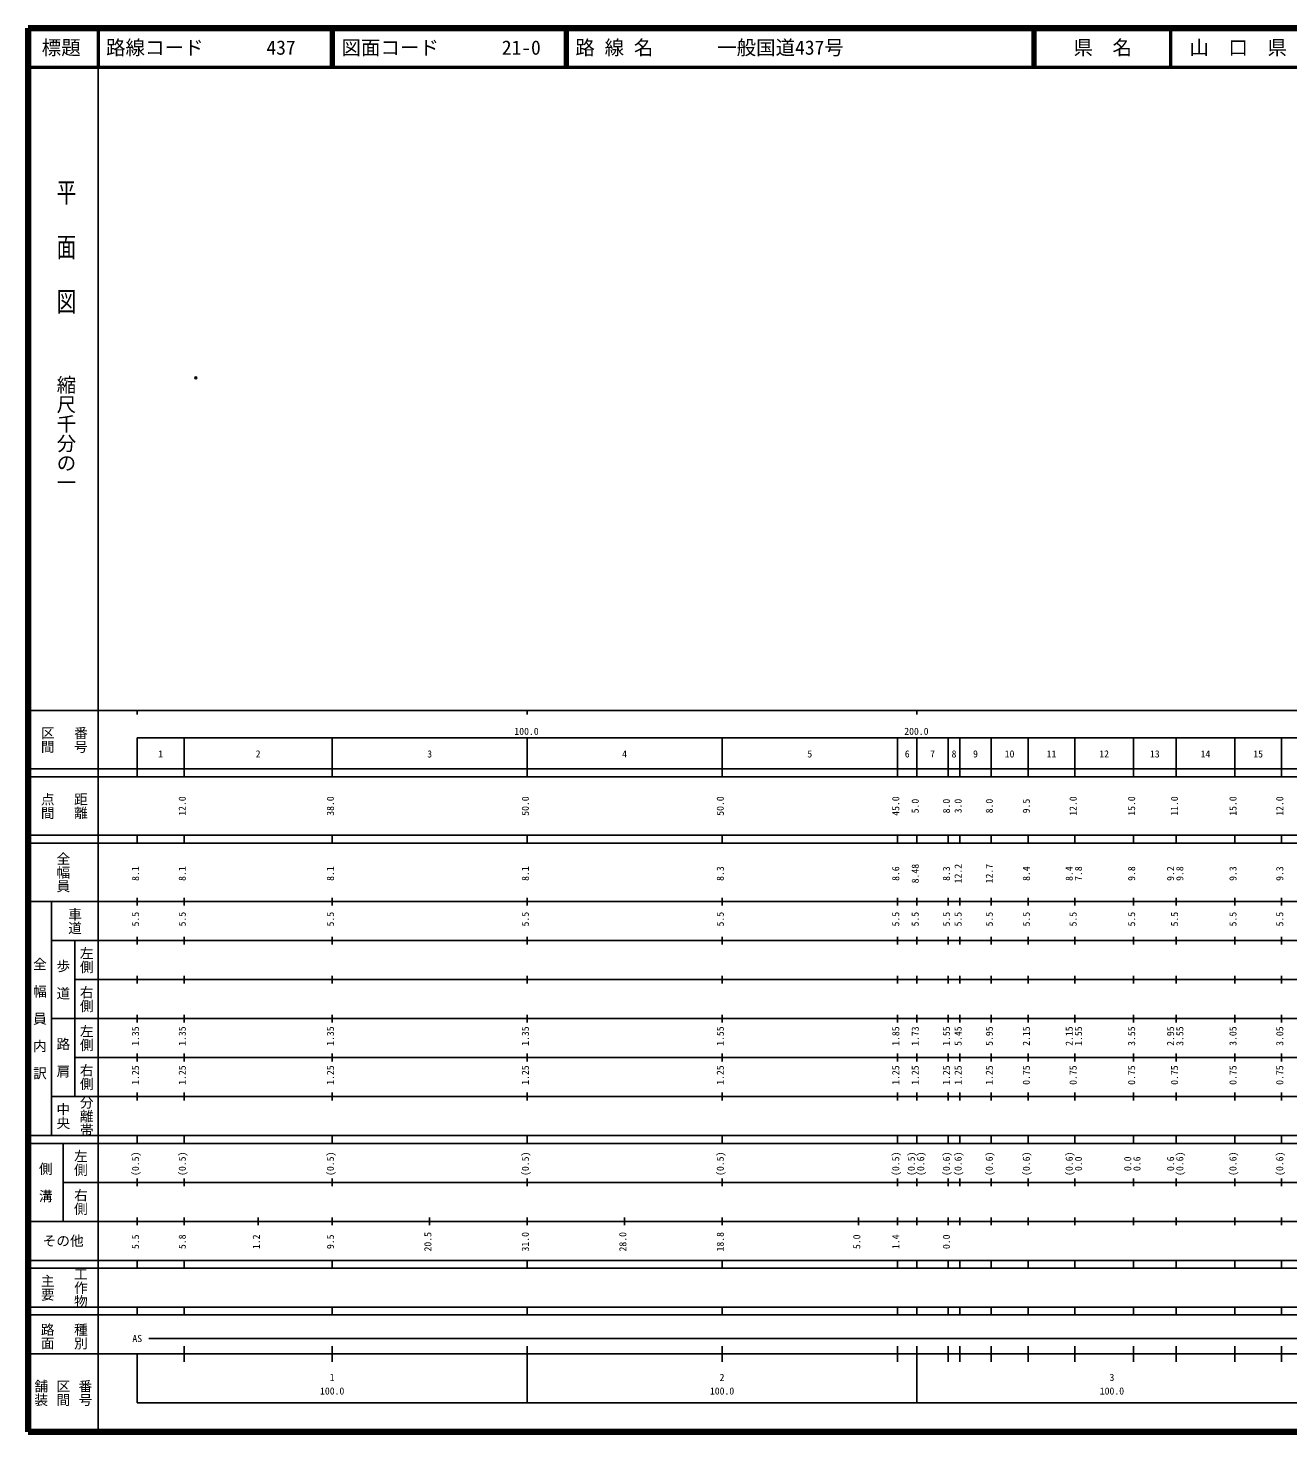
# Model space of a CAD drawing. Units: millimetres on the paper. Extents: x 40 to 680, y 20 to 380.
# Drawn here: x 40 to 363.1, y 20 to 380 of the extents above; entities that cross this region are included whole.
import ezdxf
from ezdxf.enums import TextEntityAlignment as Align

# ---------------------------------------------------------------- set-up
doc = ezdxf.new("R2010")
doc.units = ezdxf.units.MM
doc.header["$PDMODE"] = 32
doc.header["$PDSIZE"] = 0.5
doc.layers.add('M-OTRS', color=6, linetype='Continuous')
doc.layers.add('M-TTL-TXT', color=7, linetype='Continuous')
for name, color, linetype, lineweight in [('M-TTL', 2, 'Continuous', 140), ('M-TTL-BAND', 7, 'Continuous', 25), ('M-TTL-LINE', 7, 'Continuous', 50)]:
    doc.layers.add(name, color=color, linetype=linetype, lineweight=lineweight)
doc.styles.add('@ＭＳ ゴシック', font='')
doc.styles.add('ＭＳ ゴシック', font='')
doc.styles.get('@ＭＳ ゴシック').set_extended_font_data('@MS Gothic')
doc.styles.get('ＭＳ ゴシック').set_extended_font_data('MS Gothic')

msp = doc.modelspace()

# ---------------------------------------------------------------- linework, layer by layer
at = {"layer": 'M-OTRS'}
msp.add_point((83.006, 290.288), dxfattribs=at)
at = {"layer": 'M-TTL'}
for p, q in [((40, 380), (40, 20)), ((680, 380), (40, 380)), ((40, 20), (680, 20))]:
    msp.add_line(p, q, dxfattribs=at)
at = {"layer": 'M-TTL-BAND'}
for p, q in [((58, 370), (58, 20)), ((40, 205), (579, 205)), ((68, 205), (68, 204)), ((168, 205), (168, 204)), ((268, 205), (268, 204)), ((68, 198), (579, 198)), ((68, 198), (68, 188)), ((80, 188), (80, 198)), ((118, 188), (118, 198)), ((168, 188), (168, 198)), ((218, 188), (218, 198)), ((263, 188), (263, 198)), ((268, 188), (268, 198)), ((276, 188), (276, 198)), ((279, 188), (279, 198)), ((287, 188), (287, 198)), ((296.5, 188), (296.5, 198)), ((308.5, 188), (308.5, 198)), ((323.5, 188), (323.5, 198)), ((334.5, 188), (334.5, 198)), ((349.5, 188), (349.5, 198)), ((361.5, 188), (361.5, 198)), ((40, 190), (579, 190)), ((40, 188), (579, 188)), ((40, 173), (579, 173)), ((68, 171), (68, 173)), ((80, 171), (80, 173)), ((118, 171), (118, 173)), ((168, 171), (168, 173)), ((218, 171), (218, 173)), ((263, 171), (263, 173)), ((268, 171), (268, 173)), ((276, 171), (276, 173)), ((279, 171), (279, 173)), ((287, 171), (287, 173)), ((296.5, 171), (296.5, 173)), ((308.5, 171), (308.5, 173)), ((323.5, 171), (323.5, 173)), ((334.5, 171), (334.5, 173)), ((349.5, 171), (349.5, 173)), ((361.5, 171), (361.5, 173)), ((40, 171), (579, 171)), ((40, 156), (579, 156)), ((46, 96), (46, 156)), ((68, 155), (68, 157)), ((80, 155), (80, 157)), ((118, 155), (118, 157)), ((168, 155), (168, 157)), ((218, 155), (218, 157)), ((263, 155), (263, 157)), ((268, 155), (268, 157)), ((276, 155), (276, 157)), ((279, 155), (279, 157)), ((287, 155), (287, 157)), ((296.5, 155), (296.5, 157)), ((308.5, 155), (308.5, 157)), ((323.5, 155), (323.5, 157)), ((334.5, 155), (334.5, 157)), ((349.5, 155), (349.5, 157)), ((361.5, 155), (361.5, 157)), ((46, 146), (579, 146)), ((52, 146), (52, 106)), ((68, 145), (68, 147)), ((80, 145), (80, 147)), ((118, 145), (118, 147)), ((168, 145), (168, 147)), ((218, 145), (218, 147)), ((263, 145), (263, 147)), ((268, 145), (268, 147)), ((276, 145), (276, 147)), ((279, 145), (279, 147)), ((287, 145), (287, 147)), ((296.5, 145), (296.5, 147)), ((308.5, 145), (308.5, 147)), ((323.5, 145), (323.5, 147)), ((334.5, 145), (334.5, 147)), ((349.5, 145), (349.5, 147)), ((361.5, 145), (361.5, 147)), ((68, 135), (68, 137)), ((80, 135), (80, 137)), ((118, 135), (118, 137)), ((168, 135), (168, 137)), ((218, 135), (218, 137)), ((263, 135), (263, 137)), ((268, 135), (268, 137)), ((276, 135), (276, 137)), ((279, 135), (279, 137)), ((287, 135), (287, 137)), ((296.5, 135), (296.5, 137)), ((308.5, 135), (308.5, 137)), ((323.5, 135), (323.5, 137)), ((334.5, 135), (334.5, 137)), ((349.5, 135), (349.5, 137)), ((361.5, 135), (361.5, 137)), ((52, 136), (579, 136)), ((46, 126), (579, 126)), ((68, 125), (68, 127)), ((80, 125), (80, 127)), ((118, 125), (118, 127)), ((168, 125), (168, 127)), ((218, 125), (218, 127)), ((263, 125), (263, 127)), ((268, 125), (268, 127)), ((276, 125), (276, 127)), ((279, 125), (279, 127)), ((287, 125), (287, 127)), ((296.5, 125), (296.5, 127)), ((308.5, 125), (308.5, 127)), ((323.5, 125), (323.5, 127)), ((334.5, 125), (334.5, 127)), ((349.5, 125), (349.5, 127)), ((361.5, 125), (361.5, 127)), ((52, 116), (579, 116)), ((68, 115), (68, 117)), ((80, 115), (80, 117)), ((118, 115), (118, 117)), ((168, 115), (168, 117)), ((218, 115), (218, 117)), ((263, 115), (263, 117)), ((268, 115), (268, 117)), ((276, 115), (276, 117)), ((279, 115), (279, 117)), ((287, 115), (287, 117)), ((296.5, 115), (296.5, 117)), ((308.5, 115), (308.5, 117)), ((323.5, 115), (323.5, 117)), ((334.5, 115), (334.5, 117)), ((349.5, 115), (349.5, 117)), ((361.5, 115), (361.5, 117)), ((46, 106), (579, 106)), ((68, 105), (68, 107)), ((80, 105), (80, 107)), ((118, 105), (118, 107)), ((168, 105), (168, 107)), ((218, 105), (218, 107)), ((263, 105), (263, 107)), ((268, 105), (268, 107)), ((276, 105), (276, 107)), ((279, 105), (279, 107)), ((287, 105), (287, 107)), ((296.5, 105), (296.5, 107)), ((308.5, 105), (308.5, 107)), ((323.5, 105), (323.5, 107)), ((334.5, 105), (334.5, 107)), ((349.5, 105), (349.5, 107)), ((361.5, 105), (361.5, 107)), ((40, 96), (579, 96)), ((40, 94), (579, 94)), ((49, 94), (49, 74)), ((68, 94), (68, 96)), ((80, 94), (80, 96)), ((118, 94), (118, 96)), ((168, 94), (168, 96)), ((218, 94), (218, 96)), ((263, 94), (263, 96)), ((268, 94), (268, 96)), ((276, 94), (276, 96)), ((279, 94), (279, 96)), ((287, 94), (287, 96)), ((296.5, 94), (296.5, 96)), ((308.5, 94), (308.5, 96)), ((323.5, 94), (323.5, 96)), ((334.5, 94), (334.5, 96)), ((349.5, 94), (349.5, 96)), ((361.5, 94), (361.5, 96)), ((49, 84), (579, 84)), ((68, 83), (68, 85)), ((80, 83), (80, 85)), ((118, 83), (118, 85)), ((168, 83), (168, 85)), ((218, 83), (218, 85)), ((263, 83), (263, 85)), ((268, 83), (268, 85)), ((276, 83), (276, 85)), ((279, 83), (279, 85)), ((287, 83), (287, 85)), ((296.5, 83), (296.5, 85)), ((308.5, 83), (308.5, 85)), ((323.5, 83), (323.5, 85)), ((334.5, 83), (334.5, 85)), ((349.5, 83), (349.5, 85)), ((361.5, 83), (361.5, 85)), ((40, 74), (579, 74)), ((68, 73), (68, 75)), ((80, 73), (80, 75)), ((99, 73), (99, 75)), ((118, 73), (118, 75)), ((143, 73), (143, 75)), ((168, 73), (168, 75)), ((193, 73), (193, 75)), ((218, 73), (218, 75)), ((218, 73), (218, 75)), ((253, 73), (253, 75)), ((263, 73), (263, 75)), ((268, 73), (268, 75)), ((276, 73), (276, 75)), ((279, 73), (279, 75)), ((287, 73), (287, 75)), ((296.5, 73), (296.5, 75)), ((308.5, 73), (308.5, 75)), ((323.5, 73), (323.5, 75)), ((334.5, 73), (334.5, 75)), ((349.5, 73), (349.5, 75)), ((361.5, 73), (361.5, 75)), ((40, 64), (579, 64)), ((40, 62), (579, 62)), ((68, 62), (68, 64)), ((80, 62), (80, 64)), ((118, 62), (118, 64)), ((168, 62), (168, 64)), ((218, 62), (218, 64)), ((263, 62), (263, 64)), ((268, 62), (268, 64)), ((276, 62), (276, 64)), ((279, 62), (279, 64)), ((287, 62), (287, 64)), ((296.5, 62), (296.5, 64)), ((308.5, 62), (308.5, 64)), ((323.5, 62), (323.5, 64)), ((334.5, 62), (334.5, 64)), ((349.5, 62), (349.5, 64)), ((361.5, 62), (361.5, 64)), ((40, 52), (579, 52)), ((68, 50), (68, 52)), ((80, 50), (80, 52)), ((118, 50), (118, 52)), ((168, 50), (168, 52)), ((218, 50), (218, 52)), ((263, 50), (263, 52)), ((268, 50), (268, 52)), ((276, 50), (276, 52)), ((279, 50), (279, 52)), ((287, 50), (287, 52)), ((296.5, 50), (296.5, 52)), ((308.5, 50), (308.5, 52)), ((323.5, 50), (323.5, 52)), ((334.5, 50), (334.5, 52)), ((349.5, 50), (349.5, 52)), ((361.5, 50), (361.5, 52)), ((40, 50), (579, 50)), ((71, 44), (558.5, 44)), ((40, 40), (579, 40)), ((68, 40), (68, 27.5)), ((80, 38), (80, 42)), ((118, 38), (118, 42)), ((168, 27.5), (168, 42)), ((218, 38), (218, 42)), ((263, 38), (263, 42)), ((268, 27.5), (268, 42)), ((276, 38), (276, 42)), ((279, 38), (279, 42)), ((287, 38), (287, 42)), ((296.5, 38), (296.5, 42)), ((308.5, 38), (308.5, 42)), ((323.5, 38), (323.5, 42)), ((334.5, 38), (334.5, 42)), ((349.5, 38), (349.5, 42)), ((361.5, 38), (361.5, 42)), ((68, 27.5), (579, 27.5))]:
    msp.add_line(p, q, dxfattribs=at)
at = {"layer": 'M-TTL-LINE'}
for p, q in [((58, 380), (58, 370)), ((117.75, 380), (117.75, 370)), ((118.25, 380), (118.25, 370)), ((177.75, 380), (177.75, 370)), ((178.25, 380), (178.25, 370)), ((297.75, 380), (297.75, 370)), ((298.25, 380), (298.25, 370)), ((333, 380), (333, 370)), ((40, 370), (680, 370))]:
    msp.add_line(p, q, dxfattribs=at)

# ---------------------------------------------------------------- texts
at = {"layer": 'M-TTL-BAND', "style": '@ＭＳ ゴシック', "width": 1.4}
msp.add_text('平  面  図', height=3.666, rotation=270, dxfattribs=at).set_placement((49.777, 306.475), align=Align.MIDDLE_RIGHT)
at = {"layer": 'M-TTL-BAND', "style": '@ＭＳ ゴシック'}
msp.add_text('縮尺千分の一', height=3.666, rotation=270, dxfattribs=at).set_placement((49.777, 261.03), align=Align.MIDDLE_RIGHT)
for s, p in [('区間', (45, 197.5)), ('番号', (53.5, 197.5)), ('点間', (45, 180.5)), ('距離', (53.5, 180.5)), ('全幅員', (49, 163.5)), ('車道', (52, 151)), ('左側', (55, 141)), ('全\u3000幅\u3000員\u3000内\u3000訳', (43, 126)), ('歩\u3000道', (49, 136)), ('右側', (55, 131)), ('左側', (55, 121)), ('路\u3000肩', (49, 116)), ('右側', (55, 111)), ('分離帯', (55, 101)), ('中央', (49, 101)), ('左側', (53.5, 89)), ('側\u3000溝', (44.5, 84)), ('右側', (53.5, 79)), ('工作物', (53.5, 57)), ('主要', (45, 57)), ('路面', (45, 44.5)), ('種別', (53.5, 44.5)), ('舗装', (43.333, 30)), ('区間', (49, 30)), ('番号', (54.667, 30))]:
    msp.add_text(s, height=2.566, rotation=270, dxfattribs=at).set_placement(p, align=Align.MIDDLE_CENTER)
at = {"layer": 'M-TTL-BAND', "style": 'ＭＳ ゴシック'}
for s, p in [('100.0', (167.844, 198.195)), ('200.0', (267.844, 198.195)), ('1', (74, 192.405)), ('2', (99, 192.405)), ('3', (143, 192.405)), ('4', (193, 192.405)), ('5', (240.5, 192.405)), ('6', (265.5, 192.405)), ('7', (272, 192.405)), ('8', (277.5, 192.405)), ('9', (283, 192.405)), ('10', (291.75, 192.405)), ('11', (302.5, 192.405)), ('12', (316, 192.405)), ('13', (329, 192.405)), ('14', (342, 192.405)), ('15', (355.5, 192.405)), ('AS', (68, 42.5)), ('1', (118, 32.523)), ('2', (218, 32.523)), ('3', (318, 32.523)), ('100.0', (118, 29.033)), ('100.0', (218, 29.033)), ('100.0', (318, 29.033))]:
    msp.add_text(s, height=1.833, dxfattribs=at).set_placement(p, align=Align.BOTTOM_CENTER)
for s, p in [('12.0', (81, 180.5)), ('38.0', (119, 180.5)), ('50.0', (169, 180.5)), ('50.0', (219, 180.5)), ('45.0', (264, 180.5)), ('5.0', (269, 180.5)), ('8.0', (277, 180.5)), ('3.0', (280, 180.5)), ('8.0', (288, 180.5)), ('9.5', (297.5, 180.5)), ('12.0', (309.5, 180.5)), ('15.0', (324.5, 180.5)), ('11.0', (335.5, 180.5)), ('15.0', (350.5, 180.5)), ('12.0', (362.5, 180.5)), ('8.1', (69, 163.174)), ('8.1', (81, 163.174)), ('8.1', (119, 163.174)), ('8.1', (169, 163.174)), ('8.3', (219, 163.174)), ('8.6', (264, 163.174)), ('8.48', (269, 163.174)), ('8.3', (277, 163.174)), ('12.2', (280, 163.174)), ('12.7', (288, 163.174)), ('8.4', (297.5, 163.174)), ('8.4', (308.5, 163.174)), ('7.8', (310.87, 163.174)), ('9.8', (324.5, 163.174)), ('9.2', (334.5, 163.174)), ('9.8', (336.87, 163.174)), ('9.3', (350.5, 163.174)), ('9.3', (362.5, 163.174)), ('5.5', (69, 151.5)), ('5.5', (81, 151.5)), ('5.5', (119, 151.5)), ('5.5', (169, 151.5)), ('5.5', (219, 151.5)), ('5.5', (264, 151.5)), ('5.5', (269, 151.5)), ('5.5', (277, 151.5)), ('5.5', (280, 151.5)), ('5.5', (288, 151.5)), ('5.5', (297.5, 151.5)), ('5.5', (309.5, 151.5)), ('5.5', (324.5, 151.5)), ('5.5', (335.5, 151.5)), ('5.5', (350.5, 151.5)), ('5.5', (362.5, 151.5)), ('1.35', (69, 121.5)), ('1.35', (81, 121.5)), ('1.35', (119, 121.5)), ('1.35', (169, 121.5)), ('1.55', (219, 121.5)), ('1.85', (264, 121.5)), ('1.73', (269, 121.5)), ('1.55', (277, 121.5)), ('5.45', (280, 121.5)), ('5.95', (288, 121.5)), ('2.15', (297.5, 121.5)), ('2.15', (308.5, 121.5)), ('1.55', (310.87, 121.5)), ('3.55', (324.5, 121.5)), ('2.95', (334.5, 121.5)), ('3.55', (336.87, 121.5)), ('3.05', (350.5, 121.5)), ('3.05', (362.5, 121.5)), ('1.25', (69, 111.5)), ('1.25', (81, 111.5)), ('1.25', (119, 111.5)), ('1.25', (169, 111.5)), ('1.25', (219, 111.5)), ('1.25', (264, 111.5)), ('1.25', (269, 111.5)), ('1.25', (277, 111.5)), ('1.25', (280, 111.5)), ('1.25', (288, 111.5)), ('0.75', (297.5, 111.5)), ('0.75', (309.5, 111.5)), ('0.75', (324.5, 111.5)), ('0.75', (335.5, 111.5)), ('0.75', (350.5, 111.5)), ('0.75', (362.5, 111.5)), ('(0.5)', (69, 88.764)), ('(0.5)', (81, 88.764)), ('(0.5)', (119, 88.764)), ('(0.5)', (169, 88.764)), ('(0.5)', (219, 88.764)), ('(0.5)', (264, 88.764)), ('(0.5)', (268, 88.764)), ('(0.6)', (270.4, 88.764)), ('(0.6)', (277, 88.764)), ('(0.6)', (280, 88.764)), ('(0.6)', (288, 88.764)), ('(0.6)', (297.5, 88.764)), ('(0.6)', (308.5, 88.764)), ('0.0', (310.87, 88.764)), ('0.0', (323.5, 88.764)), ('0.6', (325.87, 88.764)), ('0.6', (334.5, 88.764)), ('(0.6)', (336.87, 88.764)), ('(0.6)', (350.5, 88.764)), ('(0.6)', (362.5, 88.764)), ('5.5', (69, 68.764)), ('5.8', (81, 68.764)), ('1.2', (100, 68.764)), ('9.5', (119, 68.764)), ('20.5', (144, 68.764)), ('31.0', (169, 68.764)), ('28.0', (194, 68.764)), ('18.8', (219, 68.764)), ('5.0', (254, 68.764)), ('1.4', (264, 68.764)), ('0.0', (277, 68.764))]:
    msp.add_text(s, height=1.833, rotation=90, dxfattribs=at).set_placement(p, align=Align.BOTTOM_CENTER)
msp.add_text('その他', height=2.566, dxfattribs=at).set_placement((49, 69), align=Align.MIDDLE_CENTER)
at = {"layer": 'M-TTL-TXT', "style": 'ＭＳ ゴシック'}
for s, p in [('標題', (48.5, 375)), ('県\u3000名', (315.625, 375)), ('山\u3000口\u3000県', (350.375, 375))]:
    msp.add_text(s, height=3.666, dxfattribs=at).set_placement(p, align=Align.MIDDLE_CENTER)
for s, p in [('路線コード', (60, 375)), ('437', (101.142, 375)), ('図面コード', (120.38, 375)), ('21-0', (161.521, 375)), ('路 線 名', (180.38, 375)), ('一般国道437号', (216.734, 375))]:
    msp.add_text(s, height=3.666, dxfattribs=at).set_placement(p, align=Align.MIDDLE_LEFT)

doc.saveas('drawing.dxf')
